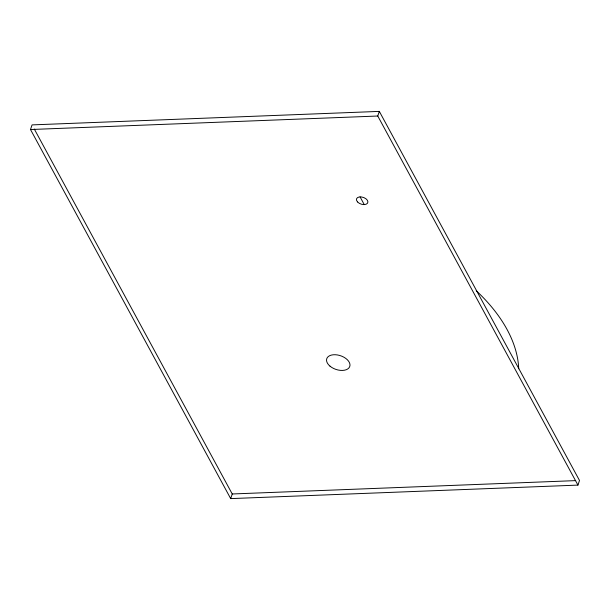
<?xml version="1.0" encoding="UTF-8"?>
<svg xmlns="http://www.w3.org/2000/svg" width="610" height="610" viewBox="0 0 610 610"><rect width="100%" height="100%" fill="white"/><g stroke="black" fill="none" stroke-linecap="round" stroke-linejoin="round"><path stroke-width="0.91" d="M30.5 129.526L32.055 124.898L379.321 111.394L579.5 480.474L577.944 485.103L230.679 498.606L30.5 129.526L377.765 116.022L577.944 485.103M230.679 498.606L232.235 493.978L34.328 129.084M377.765 116.022L379.321 111.394M232.235 493.978L575.695 480.619M360.083 196.893L364.254 204.594M476.235 290.726A177.418 105.538 18.6 0 1 518.721 368.768M357.529 201.94A5.947 3.538 18.6 0 0 367.433 203.313A5.947 3.538 18.6 0 0 361.539 196.969A5.947 3.538 18.6 0 0 357.529 201.94M330.002 366.16A12.147 7.221 18.6 0 0 349.614 366.846A12.147 7.221 18.6 0 0 335.164 354.723A12.147 7.221 18.6 0 0 330.002 366.16"/></g></svg>
